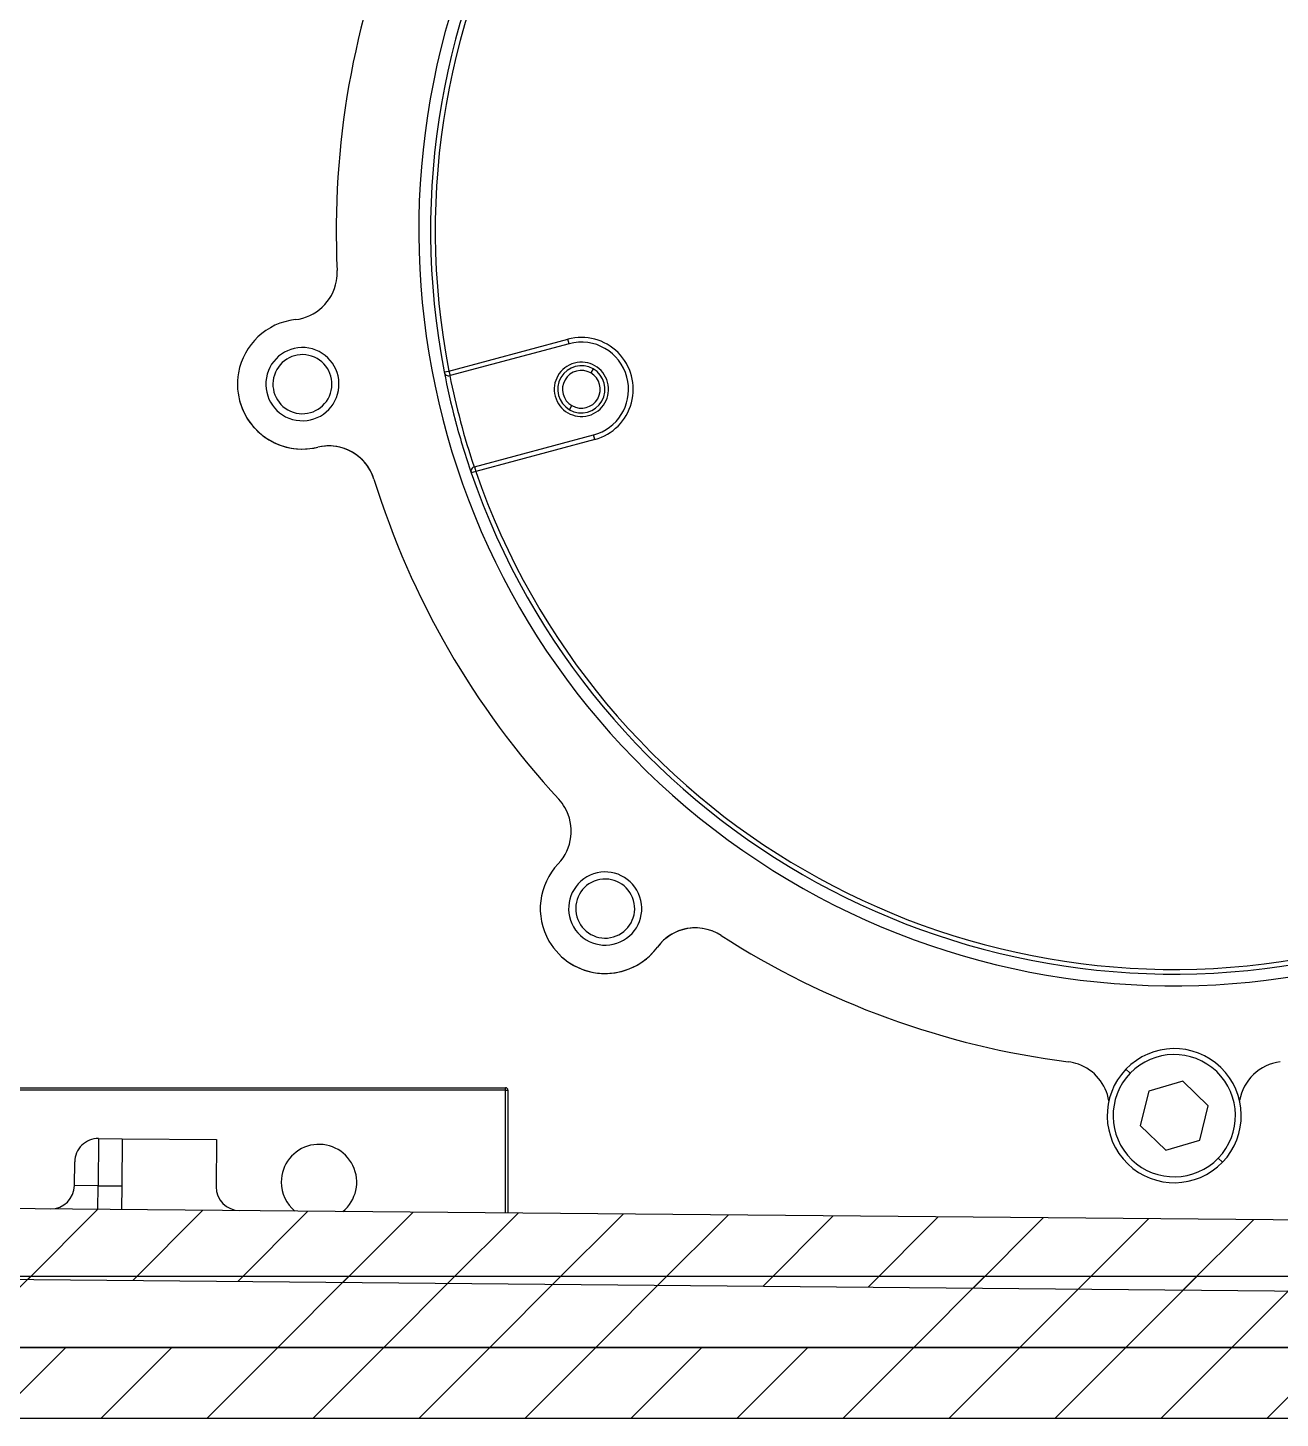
# Model space of a CAD drawing. Header units: millimetres. Extents: x -1 to 366, y 0 to 340.
# Drawn here: x 166.3 to 219.3, y 223.6 to 282.5 of the extents above; entities that cross this region are included whole.
import ezdxf

# ---------------------------------------------------------------- set-up
doc = ezdxf.new("R2010")
doc.units = ezdxf.units.MM
pattern_1 = [(45, (-418.589, -72.4933), (-2.245064, 2.245064), [])]

msp = doc.modelspace()

# ---------------------------------------------------------------- hatches: boundary and pattern name
at = {"linetype": 'Continuous', "lineweight": 18}
h = msp.add_hatch(dxfattribs=at)
h.set_pattern_fill('ANSI31', style=0)
h.set_pattern_definition(pattern_1)
edge = h.paths.add_edge_path(flags=0)
edge.add_line((242.648, 229.801), (242.657, 230.801))
edge.add_arc((241.657, 230.81), 1, 359.47914, 449.47914)
edge.add_line((241.667, 231.81), (161.33, 232.54))
edge.add_arc((161.421, 242.54), 10, 209.47532, 269.47914, ccw=False)
edge.add_line((152.716, 237.62), (142.915, 237.62))
edge.add_arc((142.915, 247.62), 10, 237.60016, 270, ccw=False)
edge.add_line((137.557, 239.176), (131.538, 242.996))
edge.add_arc((136.896, 251.439), 10, 201.98008, 237.60016, ccw=False)
edge.add_arc((126.696, 247.322), 1, 21.98008, 90)
edge.add_line((126.696, 248.322), (126.135, 248.322))
edge.add_arc((126.135, 247.322), 1, 90, 180)
edge.add_line((125.135, 247.322), (125.135, 244.059))
edge.add_line((125.135, 244.059), (152.616, 226.62))
edge.add_line((152.616, 226.62), (152.643, 229.619))
edge.add_line((152.643, 229.619), (241.639, 228.81))
edge.add_arc((241.648, 229.81), 1, 269.47914, 359.47914)
h = msp.add_hatch(dxfattribs=at)
h.set_pattern_fill('ANSI34', style=0)
h.set_pattern_definition([(45, (-418.59, -72.493), (-13.4704, 13.4704), []), (45, (-414.099, -72.493), (-13.4704, 13.4704), []), (45, (-409.609, -72.493), (-13.4704, 13.4704), []), (45, (-405.119, -72.493), (-13.4704, 13.4704), [])])
h.paths.add_polyline_path([(243.636, 226.62), (243.636, 229.62), (152.616, 229.62), (152.616, 226.62)], flags=0)
h = msp.add_hatch(dxfattribs=at)
h.set_pattern_fill('ANSI31', style=0)
h.set_pattern_definition(pattern_1)
edge = h.paths.add_edge_path(flags=0)
edge.add_arc((163.616, 225.62), 1, 90, 180)
edge.add_line((162.616, 225.62), (162.616, 223.62))
edge.add_line((162.616, 223.62), (237.636, 223.62))
edge.add_line((237.636, 223.62), (237.636, 225.62))
edge.add_arc((236.636, 225.62), 1, 0, 90)
edge.add_line((236.636, 226.62), (163.616, 226.62))

# ---------------------------------------------------------------- linework, layer by layer
at = {"color": 7, "linetype": 'Continuous', "lineweight": 25}
for p, q in [((184.116, 267.979), (189.16, 269.33)), ((189.212, 269.137), (189.16, 269.33)), ((189.212, 269.137), (184.167, 267.786)), ((190.23, 268.071), (190.13, 267.898)), ((183.919, 267.941), (184.116, 267.979)), ((184.116, 267.979), (184.167, 267.786)), ((189.23, 266.339), (189.33, 266.513)), ((185.203, 263.922), (190.247, 265.274)), ((190.299, 265.08), (185.254, 263.729)), ((190.299, 265.08), (190.247, 265.274)), ((185.203, 263.922), (185.254, 263.729)), ((185.254, 263.729), (185.065, 263.664)), ((212.979, 238.231), (212.799, 238.405)), ((152.716, 237.62), (186.516, 237.62)), ((186.516, 237.52), (152.773, 237.52)), ((186.516, 237.52), (186.516, 237.62)), ((186.516, 237.52), (186.616, 237.52)), ((186.516, 232.311), (186.516, 237.52)), ((186.616, 237.52), (186.616, 232.311)), ((213.764, 237.475), (213.402, 236.019)), ((215.205, 237.89), (213.764, 237.475)), ((216.285, 236.849), (215.205, 237.89)), ((215.924, 235.393), (216.285, 236.849)), ((213.402, 236.019), (214.483, 234.978)), ((169.277, 235.468), (169.259, 233.468)), ((169.277, 235.468), (170.277, 235.459)), ((170.277, 235.459), (170.259, 233.459)), ((170.277, 235.459), (174.277, 235.423)), ((174.277, 235.423), (174.259, 233.423)), ((214.483, 234.978), (215.924, 235.393)), ((168.259, 233.478), (168.268, 234.477)), ((216.709, 234.637), (216.889, 234.463)), ((169.259, 233.468), (168.259, 233.478)), ((169.25, 232.468), (169.259, 233.468)), ((169.259, 233.468), (170.259, 233.459)), ((170.259, 233.459), (170.25, 232.459)), ((241.667, 231.81), (161.33, 232.54)), ((243.636, 229.62), (152.616, 229.62)), ((152.643, 229.619), (241.639, 228.81)), ((243.636, 226.62), (152.616, 226.62)), ((163.616, 226.62), (236.636, 226.62)), ((162.616, 223.62), (237.636, 223.62))]:
    msp.add_line(p, q, dxfattribs=at)
for centre, radius, start, end in [((214.844, 273.934), 32, 341.79058, 149.9985), ((214.844, 273.934), 31.5, 109.029, 190.968), ((214.844, 273.934), 31.3, 109.029, 190.968), ((214.844, 273.934), 32, 149.9985, 317.61912), ((214.844, 273.934), 35.5, 157.26083, 182.73617), ((177.387, 272.144), 2, 349.9985, 2.73617), ((177.387, 272.144), 2, 276.36735, 349.9985), ((177.913, 267.423), 2.75, 96.36733, 169.9985), ((189.73, 267.205), 2.2, 284.9985, 104.9985), ((189.73, 267.205), 2, 14.9985, 104.9985), ((177.913, 267.423), 1.55, 349.9985, 169.9985), ((177.914, 267.422), 1.25, 66.06, 246.06), ((177.914, 267.422), 1.25, 246.06, 66.06), ((189.73, 267.205), 1.15, 14.9985, 194.9985), ((189.73, 267.205), 1, 59.9985, 239.9985), ((189.73, 267.205), 0.8, 59.9985, 239.9985), ((189.73, 267.205), 1, 239.9985, 59.9985), ((177.913, 267.423), 2.75, 169.9985, 283.62966), ((177.913, 267.423), 1.55, 169.9985, 349.9985), ((184.116, 267.979), 0.2, 190.968, 284.9985), ((214.844, 273.934), 31.5, 190.968, 194.74769), ((214.844, 273.934), 31.3, 191.33411, 198.66289), ((189.73, 267.205), 1.15, 194.9985, 14.9985), ((189.73, 267.205), 0.8, 239.9985, 59.9985), ((189.73, 267.205), 2, 290.59796, 14.9985), ((177.914, 267.422), 2.75, 189.55601, 246.06), ((214.844, 273.934), 31.5, 194.74769, 194.9985), ((214.844, 273.934), 31.5, 194.9985, 199.029), ((189.73, 267.205), 2, 284.9985, 290.59796), ((177.914, 267.422), 2.75, 246.06, 283.63116), ((179.033, 262.807), 2, 17.26083, 103.62966), ((179.033, 262.806), 2, 66.06, 103.63116), ((179.033, 262.806), 2, 17.26233, 66.06), ((185.254, 263.729), 0.2, 104.9985, 199.029), ((214.844, 273.934), 35.5, 197.26083, 222.73617), ((214.844, 273.934), 31.5, 199.029, 280.968), ((214.844, 273.934), 31.3, 199.029, 280.968), ((187.301, 248.486), 2, 29.9985, 42.73617), ((187.301, 248.486), 2, 316.36734, 29.9985), ((190.739, 245.208), 2.75, 136.36734, 209.9985), ((190.739, 245.208), 1.55, 29.9985, 209.9985), ((190.739, 245.207), 1.25, 106.06, 286.06), ((190.739, 245.207), 1.25, 286.06, 106.06), ((190.739, 245.208), 1.55, 209.9985, 29.9985), ((194.563, 242.391), 2, 57.26083, 143.62966), ((194.564, 242.391), 2, 106.06, 143.63116), ((194.564, 242.391), 2, 57.26233, 106.06), ((214.844, 273.934), 35.5, 237.26083, 262.73617), ((190.739, 245.208), 2.75, 209.9985, 323.62966), ((190.739, 245.207), 2.75, 286.06, 323.63116), ((190.739, 245.207), 2.75, 229.98902, 286.06), ((214.844, 236.434), 2.84, 46.06, 136.06), ((210.102, 236.735), 2, 69.9985, 82.73617), ((210.102, 236.735), 2, 9.50995, 69.9985), ((214.844, 236.434), 2.59, 46.06, 136.06), ((219.583, 236.735), 2, 97.26083, 170.34364), ((214.844, 236.434), 2.84, 136.06, 226.06), ((214.844, 236.434), 2.59, 136.06, 226.06), ((214.844, 236.434), 2.59, 316.06, 46.06), ((214.844, 236.434), 2.84, 316.06, 46.06), ((186.516, 237.52), 0.1, 0, 90), ((169.268, 234.468), 1, 89.47914, 179.47914), ((178.616, 233.62), 1.6, 308.88959, 180), ((214.844, 236.434), 2.84, 226.06, 316.06), ((214.844, 236.434), 2.59, 226.06, 316.06), ((167.259, 233.487), 1, 269.47914, 359.47914), ((175.259, 233.414), 1, 179.47914, 269.47914), ((178.616, 233.62), 1.6, 180, 230.0687)]:
    msp.add_arc(centre, radius, start, end, dxfattribs=at)

doc.saveas('drawing.dxf')
